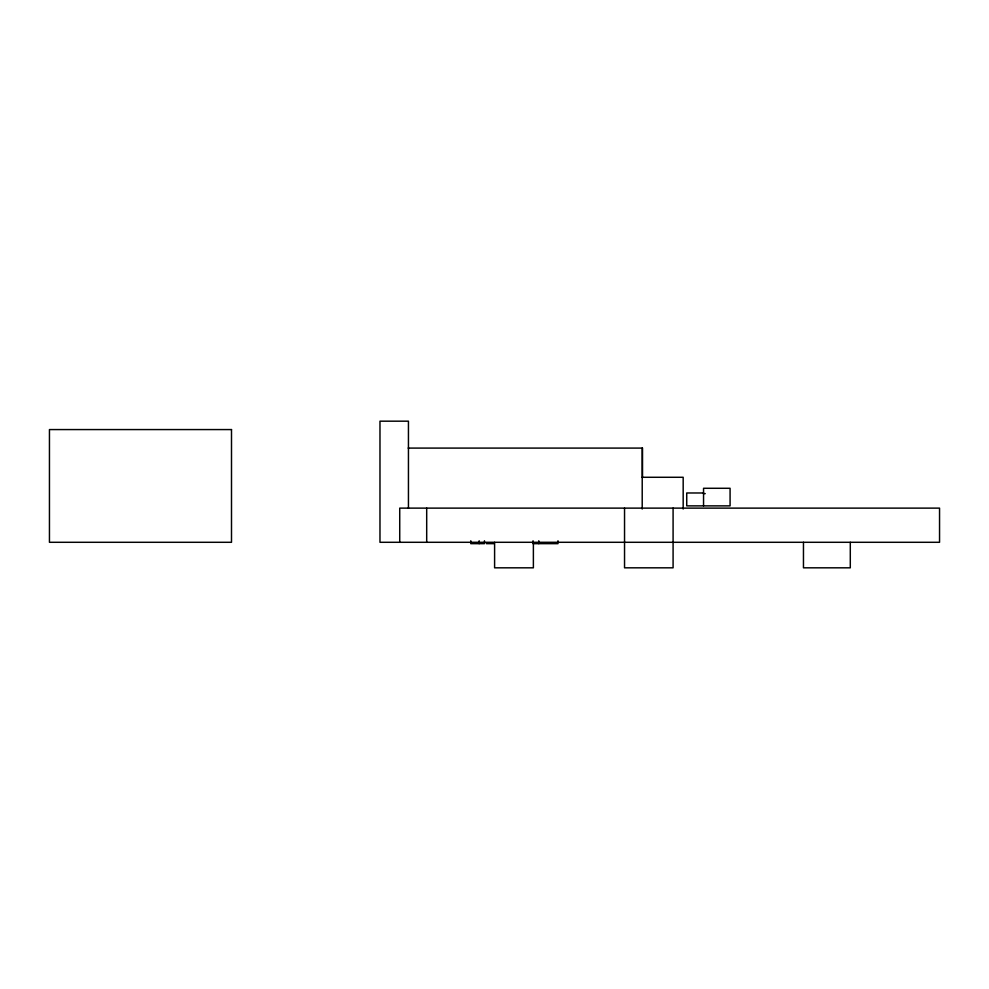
<?xml version="1.0" encoding="UTF-8"?>
<svg xmlns="http://www.w3.org/2000/svg" width="989" height="989" viewBox="0 0 989 989"><rect width="100%" height="100%" fill="white"/><g stroke="black" fill="none" stroke-linecap="round" stroke-linejoin="round"><path stroke-width="1.48" d="M408.173 448.091L642.516 448.091L642.516 477.427M642.207 477.279L683.176 477.279L683.176 509.026M703.55 492.979L686.737 492.979L686.737 505.874L730.08 505.874L730.08 488.282L703.55 488.282L703.55 505.874M703.55 493.635L705.256 493.635M486.353 543.653L493.696 543.653M850.293 542.293L850.293 567.822L803.464 567.822L803.464 542.293M673.089 508.123L673.089 567.822L624.541 567.822L624.541 508.123M642.22 448.091L642.207 509.026M557.981 540.76L557.981 543.653L533.046 543.653L533.046 540.76M538.795 540.76L538.795 543.653M533.38 542.293L533.38 567.822L494.599 567.822L494.599 542.293M484.462 540.76L484.462 543.653L470.789 543.653L470.789 540.76M479.171 540.76L479.171 543.653M426.692 508.123L426.692 542.293M408.445 508.321L408.445 421.178L379.974 421.178L379.974 542.293L939.55 542.293L939.55 508.123L399.729 508.123L399.729 542.293M231.5 429.572L49.45 429.572L49.45 542.293L231.5 542.293L231.5 429.572"/></g></svg>
